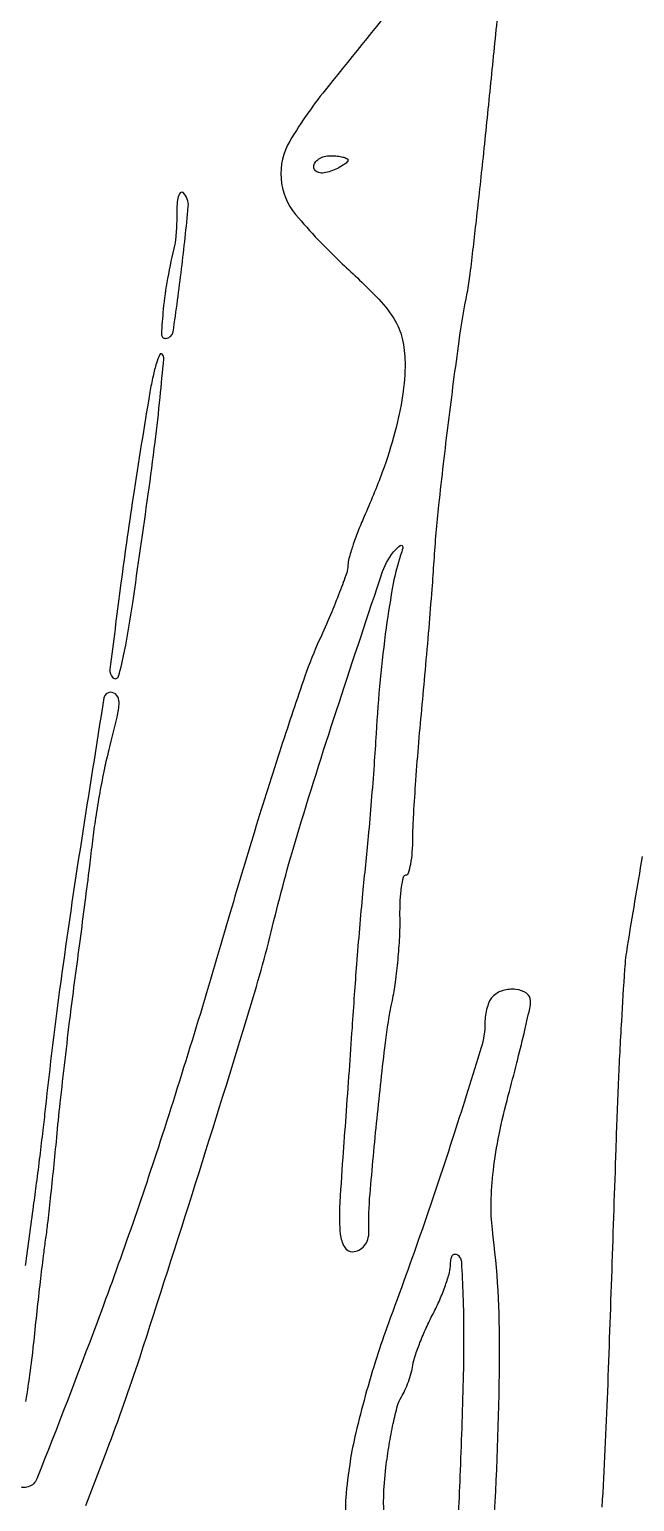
# Model space of a CAD drawing. Extents: x 0 to 848, y 0 to 1200.
# Drawn here: x 573.1 to 626.1, y 224.1 to 353.1 of the extents above; entities that cross this region are included whole.
import ezdxf

# ---------------------------------------------------------------- set-up
doc = ezdxf.new("R2010")
doc.units = 0

msp = doc.modelspace()

# ---------------------------------------------------------------- linework, layer by layer
for points in [[(606.031551, 356.477633, -0.001532), (599.25, 348.061717, 0.03496), (595.902742, 343.287169, 0.156744), (595.132282, 340.005334, 0.154026), (596.412266, 336.855836, 0.033413), (600.5, 332.54181, -0.011917), (603.49163, 329.644648, -0.053002), (605.011867, 327.732464, -0.0827), (605.750304, 325.989648, -0.059005), (606, 323.881131, -0.03776), (605.780189, 320.974666, -0.027246), (605.116693, 317.790724, -0.023813), (603.999075, 314.272008, -0.015813), (602.401185, 310.348871, 0.01145), (601.864762, 309.064046, 0.013014), (601.411598, 307.809298, 0.012253), (601.081988, 306.728658, 0.067991), (601, 306.128506, -0.08457), (600.885669, 305.457382, -0.006894), (600.270124, 303.777687, -0.009107), (599.466947, 301.785704, -0.00688), (598.515317, 299.627198, 0.024127), (597.23256, 296.422614, 0.004153), (595.146909, 290.216482, 0.004513), (592.822806, 282.882223, 0.004019), (590.537527, 275.218733, -0.007605), (584.716974, 256.199155, -0.011392), (579.006929, 239.795216, -0.004954), (573.73702, 226.113391, -0.466756), (571.959867, 225.524804, -0.214992)], [(578.013462, 223.765689), (579.883233, 228.632844, 0.012977), (582.743914, 236.698695, 0.002296), (587.643272, 251.978754, 0.002192), (592.405673, 267.303477, 0.014665), (594.515803, 275, -0.014447), (596.693637, 282.957071, -0.00528), (600.217327, 294.087153, -0.001893), (604.038512, 305.581233, -0.107122), (605.183906, 307.5, -0.029822), (605.570034, 307.866682, -0.413333), (605.743852, 307.852056, -0.244243), (605.795437, 307.625473, -0.018259), (605.607583, 307, 0.037204), (604.968391, 304.536905, 0.010725), (604.348643, 300.649259, 0.010437), (603.820237, 296.105116, 0.009364), (603.459322, 291.375491, -0.00354), (603.282568, 288.639578, -0.002281), (603.040791, 285.471006, -0.002292), (602.775935, 282.37362, -0.004313), (602.52904, 279.875491, 0.003463), (602.278699, 277.385763, 0.00187), (602.003122, 274.31655, 0.001862), (601.745737, 271.187961, 0.002932), (601.550531, 268.5, -0.000691), (601.354295, 265.619157, -0.000311), (601.089188, 261.839062, -0.000308), (600.804263, 257.847261, -0.000421), (600.542228, 254.25, 0.005789), (600.264644, 249.776934, 0.038669), (600.32459, 247.549051, 0.10398), (600.689472, 246.415484, 0.269281), (601.405, 246, 0.119199), (601.962506, 246.134823, 0.103393), (602.430893, 246.514063, 0.094729), (602.737478, 247.081669, 0.082995), (602.832161, 247.75, -0.027413), (602.931214, 251.057784, -0.004119), (603.547921, 257.670887, -0.004466), (604.279115, 264.281725, -0.021745), (604.888991, 268, 0.018105), (605.165276, 269.610952, 0.01033), (605.387962, 271.573444, 0.010307), (605.530688, 273.560187, 0.016796), (605.560287, 275.250022, -0.014617), (605.579203, 276.687681, -0.024054), (605.689063, 277.898469, -0.020919), (605.856992, 278.81913, -0.350529), (606.083333, 279.000022, 0.332023), (606.312553, 279.17108, 0.02632), (606.500934, 279.954694, 0.027478), (606.636382, 281.004167, 0.016882), (606.685805, 282.25, -0.012759), (606.741083, 284.00958, -0.003143), (606.923727, 286.895313, -0.003215), (607.175031, 290.198828, -0.003212), (607.46888, 293.5, 0.001717), (607.784461, 296.929179, 0.001381), (608.100965, 300.61875, 0.001395), (608.37446, 304.029255, 0.003574), (608.547897, 306.5, -0.011328), (608.968366, 311.400723, -0.00367), (609.807622, 318.629451, -0.003482), (610.738749, 325.757825, -0.014774), (611.451226, 330, 0.019422), (611.714077, 331.659294, 0.001374), (612.254743, 336.31875, 0.001938), (612.862849, 341.880975, 0.00146), (613.489772, 348, -0.000719), (614.114823, 354.191321, -0.00088)], [(572.774561, 232.882759, 0.00687), (573.171357, 235.567758, 0.007407), (573.483414, 238.196273, -0.001447), (573.760352, 240.793012, -0.001456), (574.051746, 243.382655, -0.001419), (574.318718, 245.638456, -0.005863), (574.5, 247, 0.007315), (574.678506, 248.37111, 0.00171), (574.936259, 250.675, 0.001762), (575.214447, 253.328125, 0.001729), (575.475753, 256, -0.003512), (575.78267, 259.026769, -0.001834), (576.205382, 262.79375, -0.001823), (576.667335, 266.655351, -0.002789), (577.098774, 270, 0.000901), (577.524005, 273.201223, 0.000742), (577.96655, 276.61875, 0.000749), (578.363579, 279.758238, 0.001995), (578.63459, 282, -0.00913), (578.902447, 283.97833, -0.006315), (579.274494, 286.20625, -0.00637), (579.686497, 288.338907, -0.012981), (580.074621, 290, 0.00616), (580.775461, 292.824974, 0.052382), (580.939711, 294.119676, 0.178299), (580.725587, 294.742031, 0.225336), (580.182242, 295, 0.368557), (579.610889, 294.512648, 0.000755), (577.635596, 282.022237, 0.005036), (575.825263, 269.64767, 0.006947), (574.466403, 258.5, -0.002536), (574.256885, 256.645098, -0.001353), (573.979928, 254.353125, -0.001346), (573.68443, 252.01381, -0.002098), (573.415943, 250, 0.001008), (572.711095, 244.799798, 0.002934)], [(626.78386, 280.610283, 0.001969), (625.469835, 272.75, 0.023571), (625.237855, 270.734078, 0.002734), (624.956234, 266.195312, 0.003283), (624.686108, 260.790113, 0.002676), (624.46589, 255, -0.000837), (623.736161, 233.756128, -0.006167), (623.245732, 223.619561, -0.007434)], [(613.796397, 222.230781, 0.012672), (614.2878, 237.207272, 0.033154), (613.655278, 247.947404, -0.037943), (613.538427, 250.317694, -0.022896), (613.741929, 253.124503, -0.020463), (614.246785, 256.271279, -0.015458), (615.047974, 259.679021, 0.003241), (615.795739, 262.543528, 0.004487), (616.426592, 265.122646, 0.002846), (616.924348, 267.295186, 0.054939), (617, 267.981617, 0.251663), (616.647353, 268.637876, 0.120452), (615.719758, 268.971097, 0.09729), (614.572136, 268.868869, 0.126312), (613.666667, 268.333333, 0.089747), (613.410455, 267.963913, 0.036051), (613.195833, 267.385489, 0.034213), (613.049186, 266.713398, 0.036624), (613, 266.042799, -0.074819), (612.673995, 263.87638, -0.003075), (610.305426, 256.349509, -0.005701), (607.517753, 248.005221, -0.005722), (604.543932, 239.737197, 0.012584), (603.516977, 236.754079, 0.009058), (602.515713, 233.377415, 0.009157), (601.679812, 230.128645, 0.019496), (601.178365, 227.583576, 0.017205), (600.799061, 224.467852, 0.061071), (600.869865, 222.460262, 0.069597)], [(604.277408, 222.453423, -0.053089), (604.127303, 224.427093, -0.021932), (604.3257, 227.102213, -0.011276), (604.606072, 229.08551, -0.013134), (604.964185, 230.955115, -0.012164), (605.345248, 232.513317, -0.073593), (605.676777, 233.273823, 0.03385), (605.987899, 233.856642, 0.018984), (606.289379, 234.601269, 0.018874), (606.537989, 235.380077, 0.029092), (606.687466, 236.070922, -0.042272), (606.88238, 236.869451, -0.012844), (607.309414, 238.040802, -0.012763), (607.857505, 239.334259, -0.013589), (608.460235, 240.570922, 0.017593), (609.045356, 241.796267, 0.017768), (609.540802, 243.055729, 0.017876), (609.893057, 244.180487, 0.065948), (609.993839, 244.916667, -0.046816), (610.042775, 245.414857, -0.138068), (610.195923, 245.719455, -0.258638), (610.418099, 245.794151, -0.152042), (610.673133, 245.6602, -0.184125), (610.934502, 245.076845, -0.004796), (611.072297, 242.175762, -0.009515), (611.137452, 238.71787, -0.006285), (611.086738, 234.743534, -0.001906), (610.963863, 230.528431, -0.001933), (610.809347, 226.334038, -0.001879), (610.647088, 222.685835, -0.007927)]]:
    msp.add_lwpolyline(points, format="xyb")
for points in [[(601, 341.606989, -0.222225), (600.912889, 341.420671, -0.030693), (600.559375, 341.160341, -0.030395), (600.074558, 340.887494, -0.02136), (599.5, 340.638374, -0.055937), (598.925634, 340.488865, -0.100118), (598.440625, 340.516384, -0.147206), (598.122486, 340.710807, -0.184534), (598, 341.031385, -0.152681), (598.115494, 341.400789, -0.098158), (598.440625, 341.715469, -0.08088), (598.926468, 341.92777, -0.062722), (599.5, 342, -0.024748), (600.074824, 341.971531, -0.039339), (600.559375, 341.884553, -0.046727), (600.903916, 341.758929, -0.289661)], [(586, 337.166667, -0.007471), (585.986783, 336.282161, -0.007937), (585.947128, 335.416146, -0.007622), (585.889841, 334.672433, -0.035869), (585.82001, 334.25, 0.014075), (585.187076, 331.241897, 0.020198), (584.810154, 328.544703, 0.014424), (584.657941, 326.361616, 0.426205), (585.005108, 326, 0.372566), (585.681138, 326.584922, 0.005747), (586.416022, 332.087714, 0.006956), (587.00407, 337.544181, 0.223316), (586.561549, 338.771784, 0.37432), (586.350494, 338.786381, 0.147802), (586.164955, 338.53192, 0.059729), (586.038909, 337.960819, 0.024482)], [(583.637423, 321.280822, 0.003732), (582.169962, 312.114578, 0.005578), (581.036872, 304.081454, 0.001471), (580.140809, 297.009183, 0.231109), (580.394055, 296.272612, 0.570217), (580.889271, 296.399624, 0.023197), (581.421296, 298.603432, 0.011528), (582.135898, 302.83132, 0.001337), (583.492702, 312.341768, 0.003878), (584.09625, 316.912809, 0.006166), (584.534054, 320.833988, 0.001894), (584.856819, 324.218729, 0.222749), (584.710743, 324.62259, 0.52692), (584.504287, 324.58406, 0.02641), (584.214345, 323.822056, 0.023727), (583.912031, 322.70067, 0.012419)]]:
    msp.add_lwpolyline(points, format="xyb", close=True)

doc.saveas('drawing.dxf')
